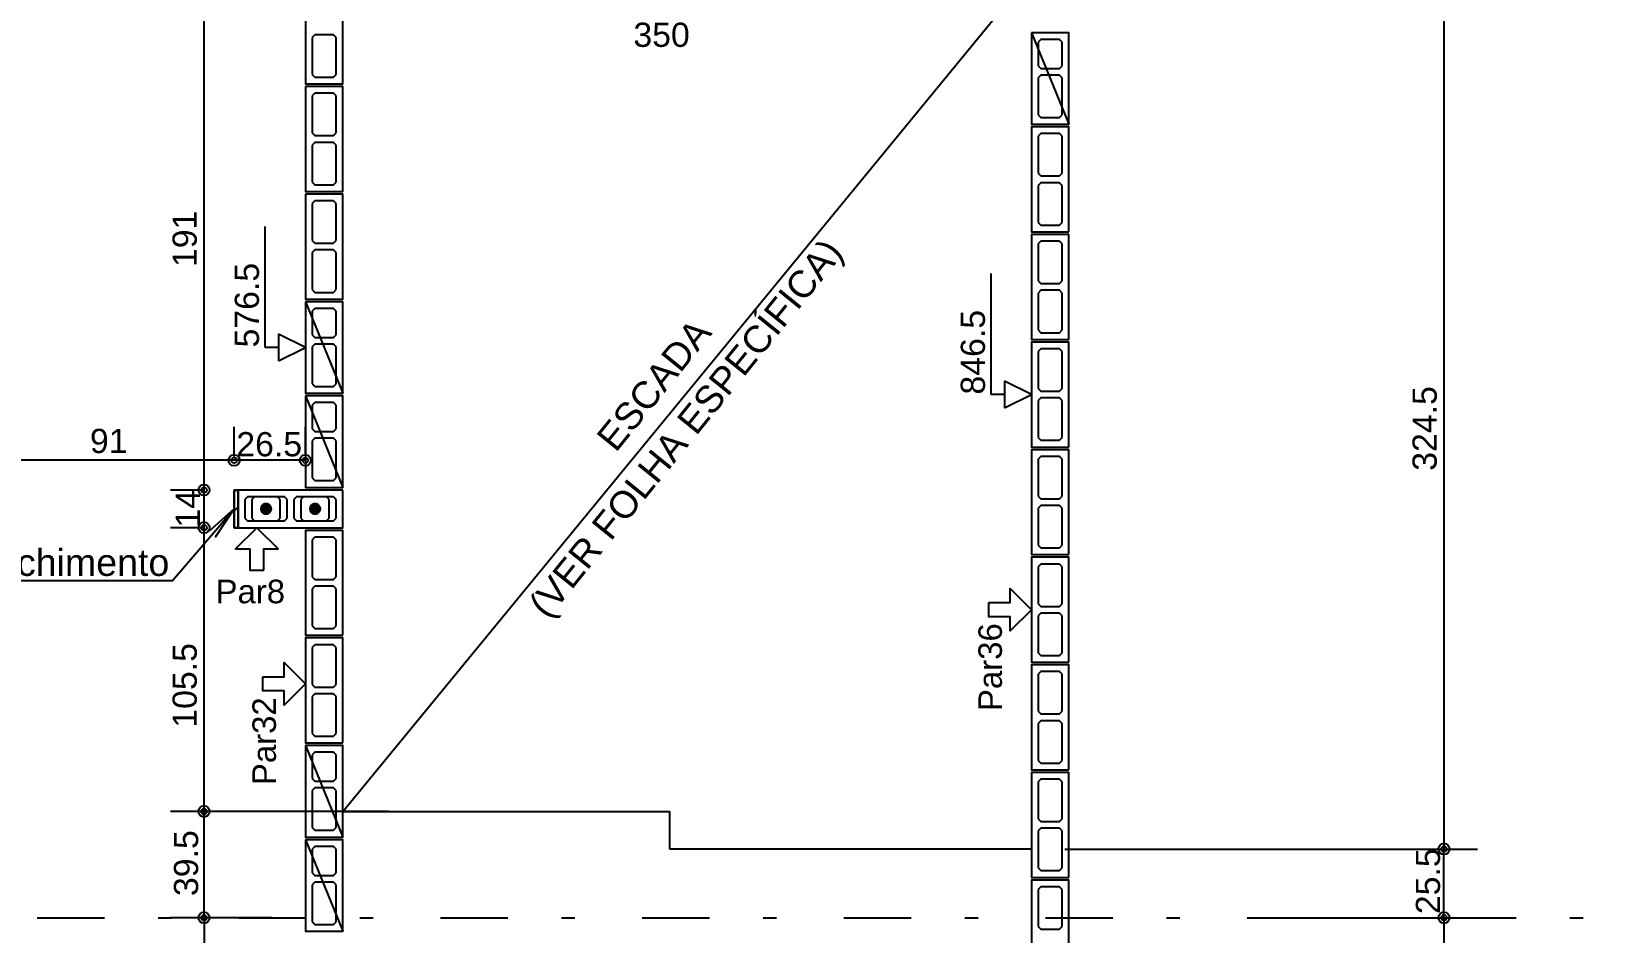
# Model space of a CAD drawing. Extents: x 0 to 119, y 0 to 84.
# Drawn here: x 35.73 to 47.43, y 52.63 to 59.33 of the extents above; entities that cross this region are included whole.
import ezdxf

# ---------------------------------------------------------------- set-up
doc = ezdxf.new("R2010")
doc.units = 0
doc.header["$MEASUREMENT"] = 0
doc.linetypes.add('ESTILO_TQS_0003', pattern=[1.5, 0.5, -0.4, 0.1, -0.5])
doc.linetypes.add('ESTILO_TQS_0005', pattern=[0.4, 0.3, -0.1])
for name, color, linetype in [('18', 6, 'CONTINUOUS'), ('20', 1, 'CONTINUOUS'), ('27', 250, 'CONTINUOUS'), ('29', 9, 'CONTINUOUS'), ('3', 7, 'CONTINUOUS'), ('35', 255, 'CONTINUOUS')]:
    doc.layers.add(name, color=color, linetype=linetype)
doc.styles.add('TQS_ARIAL', font='arial.ttf')

msp = doc.modelspace()

# ---------------------------------------------------------------- linework, layer by layer
at = {"layer": '18', "color": 6, "linetype": 'Continuous'}
for p, q in [((37.467844, 56.98), (37.467844, 57.88)), ((42.867844, 56.63), (42.867844, 57.53)), ((37.767844, 56.98), (37.567844, 57.08)), ((37.567844, 57.08), (37.567844, 56.88)), ((37.567844, 56.98), (37.467844, 56.98)), ((37.567844, 56.88), (37.767844, 56.98)), ((43.167844, 56.63), (42.967844, 56.73)), ((42.967844, 56.73), (42.967844, 56.53)), ((42.967844, 56.63), (42.867844, 56.63)), ((42.967844, 56.53), (43.167844, 56.63))]:
    msp.add_line(p, q, dxfattribs=at)
at = {"layer": '20', "color": 1, "linetype": 'ESTILO_TQS_0003'}
msp.add_line((10.273328, 52.74), (47.431347, 52.74), dxfattribs=at)
at = {"layer": '27', "color": 250, "linetype": 'ESTILO_TQS_0005'}
for points in [[(37.837844, 59.305), (37.817844, 59.285), (37.817844, 59.01), (37.837844, 58.99), (37.977844, 58.99), (37.997844, 59.01), (37.997844, 59.285), (37.977844, 59.305), (37.837844, 59.305)], [(43.237844, 59.27), (43.217844, 59.25), (43.217844, 59.075), (43.237844, 59.055), (43.377844, 59.055), (43.397844, 59.075), (43.397844, 59.25), (43.377844, 59.27), (43.237844, 59.27)], [(43.237844, 59.005), (43.217844, 58.985), (43.217844, 58.71), (43.237844, 58.69), (43.377844, 58.69), (43.397844, 58.71), (43.397844, 58.985), (43.377844, 59.005), (43.237844, 59.005)], [(37.837844, 58.87), (37.817844, 58.85), (37.817844, 58.575), (37.837844, 58.555), (37.977844, 58.555), (37.997844, 58.575), (37.997844, 58.85), (37.977844, 58.87), (37.837844, 58.87)], [(37.837844, 58.505), (37.817844, 58.485), (37.817844, 58.21), (37.837844, 58.19), (37.977844, 58.19), (37.997844, 58.21), (37.997844, 58.485), (37.977844, 58.505), (37.837844, 58.505)], [(43.377844, 58.255), (43.397844, 58.275), (43.397844, 58.55), (43.377844, 58.57), (43.237844, 58.57), (43.217844, 58.55), (43.217844, 58.275), (43.237844, 58.255), (43.377844, 58.255)], [(43.377844, 57.89), (43.397844, 57.91), (43.397844, 58.185), (43.377844, 58.205), (43.237844, 58.205), (43.217844, 58.185), (43.217844, 57.91), (43.237844, 57.89), (43.377844, 57.89)], [(37.837844, 58.07), (37.817844, 58.05), (37.817844, 57.775), (37.837844, 57.755), (37.977844, 57.755), (37.997844, 57.775), (37.997844, 58.05), (37.977844, 58.07), (37.837844, 58.07)], [(37.837844, 57.705), (37.817844, 57.685), (37.817844, 57.41), (37.837844, 57.39), (37.977844, 57.39), (37.997844, 57.41), (37.997844, 57.685), (37.977844, 57.705), (37.837844, 57.705)], [(43.377844, 57.455), (43.397844, 57.475), (43.397844, 57.75), (43.377844, 57.77), (43.237844, 57.77), (43.217844, 57.75), (43.217844, 57.475), (43.237844, 57.455), (43.377844, 57.455)], [(43.377844, 57.09), (43.397844, 57.11), (43.397844, 57.385), (43.377844, 57.405), (43.237844, 57.405), (43.217844, 57.385), (43.217844, 57.11), (43.237844, 57.09), (43.377844, 57.09)], [(37.837844, 57.27), (37.817844, 57.25), (37.817844, 57.075), (37.837844, 57.055), (37.977844, 57.055), (37.997844, 57.075), (37.997844, 57.25), (37.977844, 57.27), (37.837844, 57.27)], [(37.837844, 57.005), (37.817844, 56.985), (37.817844, 56.71), (37.837844, 56.69), (37.977844, 56.69), (37.997844, 56.71), (37.997844, 56.985), (37.977844, 57.005), (37.837844, 57.005)], [(43.377844, 56.655), (43.397844, 56.675), (43.397844, 56.95), (43.377844, 56.97), (43.237844, 56.97), (43.217844, 56.95), (43.217844, 56.675), (43.237844, 56.655), (43.377844, 56.655)], [(37.837844, 56.57), (37.817844, 56.55), (37.817844, 56.375), (37.837844, 56.355), (37.977844, 56.355), (37.997844, 56.375), (37.997844, 56.55), (37.977844, 56.57), (37.837844, 56.57)], [(43.377844, 56.29), (43.397844, 56.31), (43.397844, 56.585), (43.377844, 56.605), (43.237844, 56.605), (43.217844, 56.585), (43.217844, 56.31), (43.237844, 56.29), (43.377844, 56.29)], [(37.837844, 56.305), (37.817844, 56.285), (37.817844, 56.01), (37.837844, 55.99), (37.977844, 55.99), (37.997844, 56.01), (37.997844, 56.285), (37.977844, 56.305), (37.837844, 56.305)], [(43.377844, 55.855), (43.397844, 55.875), (43.397844, 56.15), (43.377844, 56.17), (43.237844, 56.17), (43.217844, 56.15), (43.217844, 55.875), (43.237844, 55.855), (43.377844, 55.855)], [(37.632844, 55.85), (37.612844, 55.87), (37.337844, 55.87), (37.317844, 55.85), (37.317844, 55.71), (37.337844, 55.69), (37.612844, 55.69), (37.632844, 55.71), (37.632844, 55.85)], [(37.997844, 55.85), (37.977844, 55.87), (37.702844, 55.87), (37.682844, 55.85), (37.682844, 55.71), (37.702844, 55.69), (37.977844, 55.69), (37.997844, 55.71), (37.997844, 55.85)], [(43.377844, 55.49), (43.397844, 55.51), (43.397844, 55.785), (43.377844, 55.805), (43.237844, 55.805), (43.217844, 55.785), (43.217844, 55.51), (43.237844, 55.49), (43.377844, 55.49)], [(37.977844, 55.255), (37.997844, 55.275), (37.997844, 55.55), (37.977844, 55.57), (37.837844, 55.57), (37.817844, 55.55), (37.817844, 55.275), (37.837844, 55.255), (37.977844, 55.255)], [(43.377844, 55.055), (43.397844, 55.075), (43.397844, 55.35), (43.377844, 55.37), (43.237844, 55.37), (43.217844, 55.35), (43.217844, 55.075), (43.237844, 55.055), (43.377844, 55.055)], [(37.977844, 54.89), (37.997844, 54.91), (37.997844, 55.185), (37.977844, 55.205), (37.837844, 55.205), (37.817844, 55.185), (37.817844, 54.91), (37.837844, 54.89), (37.977844, 54.89)], [(43.377844, 54.69), (43.397844, 54.71), (43.397844, 54.985), (43.377844, 55.005), (43.237844, 55.005), (43.217844, 54.985), (43.217844, 54.71), (43.237844, 54.69), (43.377844, 54.69)], [(37.977844, 54.455), (37.997844, 54.475), (37.997844, 54.75), (37.977844, 54.77), (37.837844, 54.77), (37.817844, 54.75), (37.817844, 54.475), (37.837844, 54.455), (37.977844, 54.455)], [(43.377844, 54.255), (43.397844, 54.275), (43.397844, 54.55), (43.377844, 54.57), (43.237844, 54.57), (43.217844, 54.55), (43.217844, 54.275), (43.237844, 54.255), (43.377844, 54.255)], [(37.977844, 54.09), (37.997844, 54.11), (37.997844, 54.385), (37.977844, 54.405), (37.837844, 54.405), (37.817844, 54.385), (37.817844, 54.11), (37.837844, 54.09), (37.977844, 54.09)], [(43.377844, 53.89), (43.397844, 53.91), (43.397844, 54.185), (43.377844, 54.205), (43.237844, 54.205), (43.217844, 54.185), (43.217844, 53.91), (43.237844, 53.89), (43.377844, 53.89)], [(37.837844, 53.97), (37.817844, 53.95), (37.817844, 53.775), (37.837844, 53.755), (37.977844, 53.755), (37.997844, 53.775), (37.997844, 53.95), (37.977844, 53.97), (37.837844, 53.97)], [(43.377844, 53.455), (43.397844, 53.475), (43.397844, 53.75), (43.377844, 53.77), (43.237844, 53.77), (43.217844, 53.75), (43.217844, 53.475), (43.237844, 53.455), (43.377844, 53.455)], [(37.837844, 53.705), (37.817844, 53.685), (37.817844, 53.41), (37.837844, 53.39), (37.977844, 53.39), (37.997844, 53.41), (37.997844, 53.685), (37.977844, 53.705), (37.837844, 53.705)], [(43.377844, 53.09), (43.397844, 53.11), (43.397844, 53.385), (43.377844, 53.405), (43.237844, 53.405), (43.217844, 53.385), (43.217844, 53.11), (43.237844, 53.09), (43.377844, 53.09)], [(37.837844, 53.27), (37.817844, 53.25), (37.817844, 53.075), (37.837844, 53.055), (37.977844, 53.055), (37.997844, 53.075), (37.997844, 53.25), (37.977844, 53.27), (37.837844, 53.27)], [(37.837844, 53.005), (37.817844, 52.985), (37.817844, 52.71), (37.837844, 52.69), (37.977844, 52.69), (37.997844, 52.71), (37.997844, 52.985), (37.977844, 53.005), (37.837844, 53.005)], [(43.377844, 52.655), (43.397844, 52.675), (43.397844, 52.95), (43.377844, 52.97), (43.237844, 52.97), (43.217844, 52.95), (43.217844, 52.675), (43.237844, 52.655), (43.377844, 52.655)]]:
    msp.add_lwpolyline(points, dxfattribs=at)
at = {"layer": '29', "color": 9, "linetype": 'Continuous'}
for p, q in [((37.237844, 55.905463), (37.252381, 55.92)), ((37.237844, 55.764042), (37.267844, 55.794042)), ((37.255224, 55.64), (37.267844, 55.652621))]:
    msp.add_line(p, q, dxfattribs=at)
msp.add_lwpolyline([(37.237844, 55.92), (37.267844, 55.92), (37.267844, 55.64), (37.237844, 55.64), (37.237844, 55.92)], dxfattribs=at)
at = {"layer": '3', "color": 7, "linetype": 'Continuous'}
for p, q in [((38.047827, 53.529998), (43.147844, 59.74)), ((43.167844, 59.32), (43.447844, 58.64)), ((37.767844, 57.32), (38.047844, 56.64)), ((37.767844, 56.62), (38.047844, 55.94)), ((37.390344, 55.87), (37.370344, 55.85)), ((37.370344, 55.85), (37.370344, 55.71)), ((37.560344, 55.87), (37.390344, 55.87)), ((37.580344, 55.85), (37.560344, 55.87)), ((37.580344, 55.71), (37.580344, 55.85)), ((37.755344, 55.87), (37.735344, 55.85)), ((37.735344, 55.85), (37.735344, 55.71)), ((37.925344, 55.87), (37.755344, 55.87)), ((37.945344, 55.85), (37.925344, 55.87)), ((37.945344, 55.71), (37.945344, 55.85)), ((37.370344, 55.71), (37.390344, 55.69)), ((37.560344, 55.69), (37.580344, 55.71)), ((37.735344, 55.71), (37.755344, 55.69)), ((37.925344, 55.69), (37.945344, 55.71)), ((37.390344, 55.69), (37.560344, 55.69)), ((37.755344, 55.69), (37.925344, 55.69)), ((37.767844, 54.02), (38.047844, 53.34)), ((38.047827, 53.529998), (40.477839, 53.529998)), ((40.477839, 53.25054), (40.477839, 53.53054)), ((37.767844, 53.32), (38.047844, 52.64)), ((43.167844, 53.25054), (40.477839, 53.25054))]:
    msp.add_line(p, q, dxfattribs=at)
for points in [[(37.767844, 59.72), (37.767844, 58.94), (38.047844, 58.94), (38.047844, 59.72), (37.767844, 59.72)], [(43.167844, 59.32), (43.167844, 58.64), (43.447844, 58.64), (43.447844, 59.32), (43.167844, 59.32)], [(37.767844, 58.92), (37.767844, 58.14), (38.047844, 58.14), (38.047844, 58.92), (37.767844, 58.92)], [(43.447844, 57.84), (43.447844, 58.62), (43.167844, 58.62), (43.167844, 57.84), (43.447844, 57.84)], [(37.767844, 58.12), (37.767844, 57.34), (38.047844, 57.34), (38.047844, 58.12), (37.767844, 58.12)], [(43.447844, 57.04), (43.447844, 57.82), (43.167844, 57.82), (43.167844, 57.04), (43.447844, 57.04)], [(37.767844, 57.32), (37.767844, 56.64), (38.047844, 56.64), (38.047844, 57.32), (37.767844, 57.32)], [(43.447844, 56.24), (43.447844, 57.02), (43.167844, 57.02), (43.167844, 56.24), (43.447844, 56.24)], [(37.767844, 56.62), (37.767844, 55.94), (38.047844, 55.94), (38.047844, 56.62), (37.767844, 56.62)], [(43.447844, 55.44), (43.447844, 56.22), (43.167844, 56.22), (43.167844, 55.44), (43.447844, 55.44)], [(37.267844, 55.92), (37.237844, 55.92), (37.237844, 55.64), (37.267844, 55.64), (37.267844, 55.92)], [(38.047844, 55.92), (37.267844, 55.92), (37.267844, 55.64), (38.047844, 55.64), (38.047844, 55.92)], [(37.475944, 55.78), (37.475941, 55.779939), (37.475932, 55.779879), (37.475917, 55.77982), (37.475896, 55.779763), (37.475869, 55.779709), (37.475837, 55.779657), (37.4758, 55.779609), (37.475758, 55.779565), (37.475712, 55.779526), (37.475662, 55.779491), (37.475609, 55.779461), (37.475553, 55.779437), (37.475495, 55.779419), (37.475435, 55.779407), (37.475375, 55.779401), (37.475314, 55.779401), (37.475253, 55.779407), (37.475194, 55.779419), (37.475136, 55.779437), (37.47508, 55.779461), (37.475027, 55.779491), (37.474977, 55.779526), (37.474931, 55.779565), (37.474889, 55.779609), (37.474852, 55.779657), (37.47482, 55.779709), (37.474793, 55.779763), (37.474772, 55.77982), (37.474757, 55.779879), (37.474747, 55.779939), (37.474744, 55.78), (37.513144, 55.78), (37.51295, 55.783824), (37.512371, 55.787609), (37.511411, 55.791316), (37.510081, 55.794907), (37.508395, 55.798344), (37.506369, 55.801594), (37.504025, 55.804622), (37.501387, 55.807397), (37.498482, 55.809891), (37.495339, 55.812079), (37.491991, 55.813937), (37.488472, 55.815447), (37.484819, 55.816593), (37.481068, 55.817364), (37.477259, 55.817751), (37.47343, 55.817751), (37.46962, 55.817364), (37.46587, 55.816593), (37.462216, 55.815447), (37.458697, 55.813937), (37.455349, 55.812079), (37.452207, 55.809891), (37.449301, 55.807397), (37.446663, 55.804622), (37.444319, 55.801594), (37.442294, 55.798344), (37.440608, 55.794907), (37.439278, 55.791316), (37.438318, 55.787609), (37.437738, 55.783824), (37.437544, 55.78), (37.475944, 55.78)], [(37.840944, 55.78), (37.840941, 55.779939), (37.840932, 55.779879), (37.840917, 55.77982), (37.840896, 55.779763), (37.840869, 55.779709), (37.840837, 55.779657), (37.8408, 55.779609), (37.840758, 55.779565), (37.840712, 55.779526), (37.840662, 55.779491), (37.840609, 55.779461), (37.840553, 55.779437), (37.840495, 55.779419), (37.840435, 55.779407), (37.840375, 55.779401), (37.840314, 55.779401), (37.840253, 55.779407), (37.840194, 55.779419), (37.840136, 55.779437), (37.84008, 55.779461), (37.840027, 55.779491), (37.839977, 55.779526), (37.839931, 55.779565), (37.839889, 55.779609), (37.839852, 55.779657), (37.83982, 55.779709), (37.839793, 55.779763), (37.839772, 55.77982), (37.839757, 55.779879), (37.839747, 55.779939), (37.839744, 55.78), (37.878144, 55.78), (37.87795, 55.783824), (37.877371, 55.787609), (37.876411, 55.791316), (37.875081, 55.794907), (37.873395, 55.798344), (37.871369, 55.801594), (37.869025, 55.804622), (37.866387, 55.807397), (37.863482, 55.809891), (37.860339, 55.812079), (37.856991, 55.813937), (37.853472, 55.815447), (37.849819, 55.816593), (37.846068, 55.817364), (37.842259, 55.817751), (37.83843, 55.817751), (37.83462, 55.817364), (37.83087, 55.816593), (37.827216, 55.815447), (37.823697, 55.813937), (37.820349, 55.812079), (37.817207, 55.809891), (37.814301, 55.807397), (37.811663, 55.804622), (37.809319, 55.801594), (37.807294, 55.798344), (37.805608, 55.794907), (37.804278, 55.791316), (37.803318, 55.787609), (37.802738, 55.783824), (37.802544, 55.78), (37.840944, 55.78)], [(37.474744, 55.78), (37.474747, 55.780061), (37.474757, 55.780121), (37.474772, 55.78018), (37.474793, 55.780237), (37.47482, 55.780291), (37.474852, 55.780343), (37.474889, 55.780391), (37.474931, 55.780435), (37.474977, 55.780474), (37.475027, 55.780509), (37.47508, 55.780539), (37.475136, 55.780563), (37.475194, 55.780581), (37.475253, 55.780593), (37.475314, 55.780599), (37.475375, 55.780599), (37.475435, 55.780593), (37.475495, 55.780581), (37.475553, 55.780563), (37.475609, 55.780539), (37.475662, 55.780509), (37.475712, 55.780474), (37.475758, 55.780435), (37.4758, 55.780391), (37.475837, 55.780343), (37.475869, 55.780291), (37.475896, 55.780237), (37.475917, 55.78018), (37.475932, 55.780121), (37.475941, 55.780061), (37.475944, 55.78), (37.437544, 55.78), (37.437738, 55.776176), (37.438318, 55.772391), (37.439278, 55.768684), (37.440608, 55.765093), (37.442294, 55.761656), (37.444319, 55.758406), (37.446663, 55.755378), (37.449301, 55.752603), (37.452207, 55.750109), (37.455349, 55.747921), (37.458697, 55.746063), (37.462216, 55.744553), (37.46587, 55.743407), (37.46962, 55.742636), (37.47343, 55.742249), (37.477259, 55.742249), (37.481068, 55.742636), (37.484819, 55.743407), (37.488472, 55.744553), (37.491991, 55.746063), (37.495339, 55.747921), (37.498482, 55.750109), (37.501387, 55.752603), (37.504025, 55.755378), (37.506369, 55.758406), (37.508395, 55.761656), (37.510081, 55.765093), (37.511411, 55.768684), (37.512371, 55.772391), (37.51295, 55.776176), (37.513144, 55.78), (37.474744, 55.78)], [(37.839744, 55.78), (37.839747, 55.780061), (37.839757, 55.780121), (37.839772, 55.78018), (37.839793, 55.780237), (37.83982, 55.780291), (37.839852, 55.780343), (37.839889, 55.780391), (37.839931, 55.780435), (37.839977, 55.780474), (37.840027, 55.780509), (37.84008, 55.780539), (37.840136, 55.780563), (37.840194, 55.780581), (37.840253, 55.780593), (37.840314, 55.780599), (37.840375, 55.780599), (37.840435, 55.780593), (37.840495, 55.780581), (37.840553, 55.780563), (37.840609, 55.780539), (37.840662, 55.780509), (37.840712, 55.780474), (37.840758, 55.780435), (37.8408, 55.780391), (37.840837, 55.780343), (37.840869, 55.780291), (37.840896, 55.780237), (37.840917, 55.78018), (37.840932, 55.780121), (37.840941, 55.780061), (37.840944, 55.78), (37.802544, 55.78), (37.802738, 55.776176), (37.803318, 55.772391), (37.804278, 55.768684), (37.805608, 55.765093), (37.807294, 55.761656), (37.809319, 55.758406), (37.811663, 55.755378), (37.814301, 55.752603), (37.817207, 55.750109), (37.820349, 55.747921), (37.823697, 55.746063), (37.827216, 55.744553), (37.83087, 55.743407), (37.83462, 55.742636), (37.83843, 55.742249), (37.842259, 55.742249), (37.846068, 55.742636), (37.849819, 55.743407), (37.853472, 55.744553), (37.856991, 55.746063), (37.860339, 55.747921), (37.863482, 55.750109), (37.866387, 55.752603), (37.869025, 55.755378), (37.871369, 55.758406), (37.873395, 55.761656), (37.875081, 55.765093), (37.876411, 55.768684), (37.877371, 55.772391), (37.87795, 55.776176), (37.878144, 55.78), (37.839744, 55.78)], [(37.460044, 55.324053), (37.460044, 55.482026), (37.565361, 55.482026), (37.407387, 55.64), (37.249413, 55.482026), (37.354729, 55.482026), (37.354729, 55.324053), (37.460044, 55.324053)], [(38.047844, 54.84), (38.047844, 55.62), (37.767844, 55.62), (37.767844, 54.84), (38.047844, 54.84)], [(43.447844, 54.64), (43.447844, 55.42), (43.167844, 55.42), (43.167844, 54.64), (43.447844, 54.64)], [(42.851897, 55.082658), (43.009871, 55.082658), (43.009871, 55.187974), (43.167844, 55.03), (43.009871, 54.872026), (43.009871, 54.977342), (42.851897, 54.977342), (42.851897, 55.082658)], [(38.047844, 54.04), (38.047844, 54.82), (37.767844, 54.82), (37.767844, 54.04), (38.047844, 54.04)], [(37.451897, 54.532165), (37.609871, 54.532165), (37.609871, 54.637481), (37.767844, 54.479507), (37.609871, 54.321533), (37.609871, 54.426849), (37.451897, 54.426849), (37.451897, 54.532165)], [(43.447844, 53.84), (43.447844, 54.62), (43.167844, 54.62), (43.167844, 53.84), (43.447844, 53.84)], [(37.767844, 54.02), (37.767844, 53.34), (38.047844, 53.34), (38.047844, 54.02), (37.767844, 54.02)], [(43.447844, 53.04), (43.447844, 53.82), (43.167844, 53.82), (43.167844, 53.04), (43.447844, 53.04)], [(37.767844, 53.32), (37.767844, 52.64), (38.047844, 52.64), (38.047844, 53.32), (37.767844, 53.32)], [(43.447844, 52.24), (43.447844, 53.02), (43.167844, 53.02), (43.167844, 52.24), (43.447844, 52.24)]]:
    msp.add_lwpolyline(points, dxfattribs=at)
for centre in [(37.475344, 55.78), (37.840344, 55.78)]:
    msp.add_circle(centre, 0.0372, dxfattribs=at)
for points in [[(37.475944, 55.78), (37.455349, 55.812079), (37.452207, 55.809891)], [(37.475944, 55.78), (37.458697, 55.813937), (37.455349, 55.812079)], [(37.475944, 55.78), (37.462216, 55.815447), (37.458697, 55.813937)], [(37.475944, 55.78), (37.46587, 55.816593), (37.462216, 55.815447)], [(37.475944, 55.78), (37.46962, 55.817364), (37.46587, 55.816593)], [(37.475944, 55.78), (37.47343, 55.817751), (37.46962, 55.817364)], [(37.475944, 55.78), (37.477259, 55.817751), (37.47343, 55.817751)], [(37.513144, 55.78), (37.477259, 55.817751), (37.475944, 55.78)], [(37.513144, 55.78), (37.481068, 55.817364), (37.477259, 55.817751)], [(37.513144, 55.78), (37.484819, 55.816593), (37.481068, 55.817364)], [(37.513144, 55.78), (37.488472, 55.815447), (37.484819, 55.816593)], [(37.513144, 55.78), (37.491991, 55.813937), (37.488472, 55.815447)], [(37.513144, 55.78), (37.495339, 55.812079), (37.491991, 55.813937)], [(37.513144, 55.78), (37.498482, 55.809891), (37.495339, 55.812079)], [(37.840944, 55.78), (37.820349, 55.812079), (37.817207, 55.809891)], [(37.840944, 55.78), (37.823697, 55.813937), (37.820349, 55.812079)], [(37.840944, 55.78), (37.827216, 55.815447), (37.823697, 55.813937)], [(37.840944, 55.78), (37.83087, 55.816593), (37.827216, 55.815447)], [(37.840944, 55.78), (37.83462, 55.817364), (37.83087, 55.816593)], [(37.840944, 55.78), (37.83843, 55.817751), (37.83462, 55.817364)], [(37.840944, 55.78), (37.842259, 55.817751), (37.83843, 55.817751)], [(37.878144, 55.78), (37.842259, 55.817751), (37.840944, 55.78)], [(37.878144, 55.78), (37.846068, 55.817364), (37.842259, 55.817751)], [(37.878144, 55.78), (37.849819, 55.816593), (37.846068, 55.817364)], [(37.878144, 55.78), (37.853472, 55.815447), (37.849819, 55.816593)], [(37.878144, 55.78), (37.856991, 55.813937), (37.853472, 55.815447)], [(37.878144, 55.78), (37.860339, 55.812079), (37.856991, 55.813937)], [(37.878144, 55.78), (37.863482, 55.809891), (37.860339, 55.812079)], [(37.475944, 55.78), (37.437738, 55.783824), (37.437544, 55.78)], [(37.474744, 55.78), (37.437544, 55.78), (37.437738, 55.776176)], [(37.475944, 55.78), (37.438318, 55.787609), (37.437738, 55.783824)], [(37.474744, 55.78), (37.437738, 55.776176), (37.438318, 55.772391)], [(37.475944, 55.78), (37.439278, 55.791316), (37.438318, 55.787609)], [(37.474744, 55.78), (37.438318, 55.772391), (37.439278, 55.768684)], [(37.475944, 55.78), (37.440608, 55.794907), (37.439278, 55.791316)], [(37.474744, 55.78), (37.439278, 55.768684), (37.440608, 55.765093)], [(37.475944, 55.78), (37.442294, 55.798344), (37.440608, 55.794907)], [(37.474744, 55.78), (37.440608, 55.765093), (37.442294, 55.761656)], [(37.475944, 55.78), (37.444319, 55.801594), (37.442294, 55.798344)], [(37.474744, 55.78), (37.442294, 55.761656), (37.444319, 55.758406)], [(37.475944, 55.78), (37.446663, 55.804622), (37.444319, 55.801594)], [(37.474744, 55.78), (37.444319, 55.758406), (37.446663, 55.755378)], [(37.475944, 55.78), (37.449301, 55.807397), (37.446663, 55.804622)], [(37.474744, 55.78), (37.446663, 55.755378), (37.449301, 55.752603)], [(37.475944, 55.78), (37.452207, 55.809891), (37.449301, 55.807397)], [(37.474744, 55.78), (37.449301, 55.752603), (37.452207, 55.750109)], [(37.474744, 55.78), (37.452207, 55.750109), (37.455349, 55.747921)], [(37.474744, 55.78), (37.455349, 55.747921), (37.458697, 55.746063)], [(37.474744, 55.78), (37.458697, 55.746063), (37.462216, 55.744553)], [(37.474744, 55.78), (37.462216, 55.744553), (37.46587, 55.743407)], [(37.474744, 55.78), (37.46587, 55.743407), (37.46962, 55.742636)], [(37.474744, 55.78), (37.46962, 55.742636), (37.47343, 55.742249)], [(37.474744, 55.78), (37.47343, 55.742249), (37.477259, 55.742249)], [(37.474977, 55.780474), (37.474772, 55.78018), (37.474744, 55.78)], [(37.474977, 55.780474), (37.474744, 55.78), (37.474744, 55.78)], [(37.474977, 55.780474), (37.474744, 55.78), (37.474744, 55.78)], [(37.474977, 55.780474), (37.474744, 55.78), (37.474744, 55.78)], [(37.474977, 55.780474), (37.474744, 55.78), (37.474744, 55.78)], [(37.474977, 55.780474), (37.474744, 55.78), (37.474744, 55.78)], [(37.474977, 55.780474), (37.474744, 55.78), (37.474744, 55.78)], [(37.474977, 55.780474), (37.474744, 55.78), (37.474744, 55.78)], [(37.474977, 55.780474), (37.474744, 55.78), (37.474744, 55.78)], [(37.474977, 55.780474), (37.474744, 55.78), (37.474744, 55.78)], [(37.474977, 55.780474), (37.474744, 55.78), (37.474744, 55.78)], [(37.474977, 55.780474), (37.474744, 55.78), (37.474744, 55.78)], [(37.474977, 55.780474), (37.474744, 55.78), (37.474744, 55.78)], [(37.474977, 55.780474), (37.474744, 55.78), (37.474744, 55.78)], [(37.474977, 55.780474), (37.474744, 55.78), (37.474744, 55.78)], [(37.474977, 55.780474), (37.474744, 55.78), (37.474744, 55.78)], [(37.474977, 55.780474), (37.474744, 55.78), (37.474744, 55.78)], [(37.474977, 55.780474), (37.474744, 55.78), (37.474744, 55.78)], [(37.474977, 55.780474), (37.474744, 55.78), (37.474744, 55.78)], [(37.474977, 55.780474), (37.474744, 55.78), (37.474744, 55.78)], [(37.474977, 55.780474), (37.474744, 55.78), (37.474744, 55.78)], [(37.474977, 55.780474), (37.474744, 55.78), (37.474744, 55.78)], [(37.474977, 55.780474), (37.474744, 55.78), (37.474744, 55.78)], [(37.474744, 55.78), (37.477259, 55.742249), (37.513144, 55.78)], [(37.474977, 55.780474), (37.47482, 55.780291), (37.474772, 55.78018)], [(37.474977, 55.780474), (37.474852, 55.780343), (37.47482, 55.780291)], [(37.474977, 55.780474), (37.474889, 55.780391), (37.474852, 55.780343)], [(37.474977, 55.780474), (37.474931, 55.780435), (37.474889, 55.780391)], [(37.474977, 55.780474), (37.474977, 55.780474), (37.474931, 55.780435)], [(37.474977, 55.780474), (37.474931, 55.780435), (37.474931, 55.780435)], [(37.474977, 55.780474), (37.474977, 55.780474), (37.474977, 55.780474)], [(37.475944, 55.78), (37.475712, 55.779526), (37.475712, 55.779526)], [(37.475944, 55.78), (37.475712, 55.779526), (37.475712, 55.779526)], [(37.475944, 55.78), (37.475712, 55.779526), (37.475758, 55.779565)], [(37.475944, 55.78), (37.475758, 55.779565), (37.475758, 55.779565)], [(37.475944, 55.78), (37.475758, 55.779565), (37.4758, 55.779609)], [(37.475944, 55.78), (37.4758, 55.779609), (37.475837, 55.779657)], [(37.475944, 55.78), (37.475837, 55.779657), (37.475869, 55.779709)], [(37.475944, 55.78), (37.475869, 55.779709), (37.475917, 55.77982)], [(37.475944, 55.78), (37.475917, 55.77982), (37.475944, 55.78)], [(37.475944, 55.78), (37.475944, 55.78), (37.475944, 55.78)], [(37.475944, 55.78), (37.475944, 55.78), (37.475944, 55.78)], [(37.475944, 55.78), (37.475944, 55.78), (37.475944, 55.78)], [(37.475944, 55.78), (37.475944, 55.78), (37.475944, 55.78)], [(37.475944, 55.78), (37.475944, 55.78), (37.475944, 55.78)], [(37.475944, 55.78), (37.475944, 55.78), (37.475944, 55.78)], [(37.475944, 55.78), (37.475944, 55.78), (37.475944, 55.78)], [(37.475944, 55.78), (37.475944, 55.78), (37.475944, 55.78)], [(37.475944, 55.78), (37.475944, 55.78), (37.475944, 55.78)], [(37.475944, 55.78), (37.475944, 55.78), (37.475944, 55.78)], [(37.475944, 55.78), (37.475944, 55.78), (37.475944, 55.78)], [(37.475944, 55.78), (37.475944, 55.78), (37.475944, 55.78)], [(37.475944, 55.78), (37.475944, 55.78), (37.475944, 55.78)], [(37.475944, 55.78), (37.475944, 55.78), (37.475944, 55.78)], [(37.475944, 55.78), (37.475944, 55.78), (37.475944, 55.78)], [(37.475944, 55.78), (37.475944, 55.78), (37.475944, 55.78)], [(37.475944, 55.78), (37.475944, 55.78), (37.475944, 55.78)], [(37.475944, 55.78), (37.475944, 55.78), (37.475944, 55.78)], [(37.475944, 55.78), (37.475944, 55.78), (37.475944, 55.78)], [(37.475944, 55.78), (37.475944, 55.78), (37.475944, 55.78)], [(37.475944, 55.78), (37.475944, 55.78), (37.475944, 55.78)], [(37.513144, 55.78), (37.477259, 55.742249), (37.481068, 55.742636)], [(37.513144, 55.78), (37.481068, 55.742636), (37.484819, 55.743407)], [(37.513144, 55.78), (37.484819, 55.743407), (37.488472, 55.744553)], [(37.513144, 55.78), (37.488472, 55.744553), (37.491991, 55.746063)], [(37.513144, 55.78), (37.491991, 55.746063), (37.495339, 55.747921)], [(37.513144, 55.78), (37.495339, 55.747921), (37.498482, 55.750109)], [(37.513144, 55.78), (37.501387, 55.807397), (37.498482, 55.809891)], [(37.513144, 55.78), (37.498482, 55.750109), (37.501387, 55.752603)], [(37.513144, 55.78), (37.504025, 55.804622), (37.501387, 55.807397)], [(37.513144, 55.78), (37.501387, 55.752603), (37.504025, 55.755378)], [(37.513144, 55.78), (37.506369, 55.801594), (37.504025, 55.804622)], [(37.513144, 55.78), (37.504025, 55.755378), (37.506369, 55.758406)], [(37.513144, 55.78), (37.508395, 55.798344), (37.506369, 55.801594)], [(37.513144, 55.78), (37.506369, 55.758406), (37.508395, 55.761656)], [(37.513144, 55.78), (37.510081, 55.794907), (37.508395, 55.798344)], [(37.513144, 55.78), (37.508395, 55.761656), (37.510081, 55.765093)], [(37.513144, 55.78), (37.511411, 55.791316), (37.510081, 55.794907)], [(37.513144, 55.78), (37.510081, 55.765093), (37.511411, 55.768684)], [(37.513144, 55.78), (37.512371, 55.787609), (37.511411, 55.791316)], [(37.513144, 55.78), (37.511411, 55.768684), (37.512371, 55.772391)], [(37.513144, 55.78), (37.51295, 55.783824), (37.512371, 55.787609)], [(37.513144, 55.78), (37.512371, 55.772391), (37.51295, 55.776176)], [(37.840944, 55.78), (37.802738, 55.783824), (37.802544, 55.78)], [(37.839744, 55.78), (37.802544, 55.78), (37.802738, 55.776176)], [(37.840944, 55.78), (37.803318, 55.787609), (37.802738, 55.783824)], [(37.839744, 55.78), (37.802738, 55.776176), (37.803318, 55.772391)], [(37.840944, 55.78), (37.804278, 55.791316), (37.803318, 55.787609)], [(37.839744, 55.78), (37.803318, 55.772391), (37.804278, 55.768684)], [(37.840944, 55.78), (37.805608, 55.794907), (37.804278, 55.791316)], [(37.839744, 55.78), (37.804278, 55.768684), (37.805608, 55.765093)], [(37.840944, 55.78), (37.807294, 55.798344), (37.805608, 55.794907)], [(37.839744, 55.78), (37.805608, 55.765093), (37.807294, 55.761656)], [(37.840944, 55.78), (37.809319, 55.801594), (37.807294, 55.798344)], [(37.839744, 55.78), (37.807294, 55.761656), (37.809319, 55.758406)], [(37.840944, 55.78), (37.811663, 55.804622), (37.809319, 55.801594)], [(37.839744, 55.78), (37.809319, 55.758406), (37.811663, 55.755378)], [(37.840944, 55.78), (37.814301, 55.807397), (37.811663, 55.804622)], [(37.839744, 55.78), (37.811663, 55.755378), (37.814301, 55.752603)], [(37.840944, 55.78), (37.817207, 55.809891), (37.814301, 55.807397)], [(37.839744, 55.78), (37.814301, 55.752603), (37.817207, 55.750109)], [(37.839744, 55.78), (37.817207, 55.750109), (37.820349, 55.747921)], [(37.839744, 55.78), (37.820349, 55.747921), (37.823697, 55.746063)], [(37.839744, 55.78), (37.823697, 55.746063), (37.827216, 55.744553)], [(37.839744, 55.78), (37.827216, 55.744553), (37.83087, 55.743407)], [(37.839744, 55.78), (37.83087, 55.743407), (37.83462, 55.742636)], [(37.839744, 55.78), (37.83462, 55.742636), (37.83843, 55.742249)], [(37.839744, 55.78), (37.83843, 55.742249), (37.842259, 55.742249)], [(37.839977, 55.780474), (37.839772, 55.78018), (37.839744, 55.78)], [(37.839977, 55.780474), (37.839744, 55.78), (37.839744, 55.78)], [(37.839977, 55.780474), (37.839744, 55.78), (37.839744, 55.78)], [(37.839977, 55.780474), (37.839744, 55.78), (37.839744, 55.78)], [(37.839977, 55.780474), (37.839744, 55.78), (37.839744, 55.78)], [(37.839977, 55.780474), (37.839744, 55.78), (37.839744, 55.78)], [(37.839977, 55.780474), (37.839744, 55.78), (37.839744, 55.78)], [(37.839977, 55.780474), (37.839744, 55.78), (37.839744, 55.78)], [(37.839977, 55.780474), (37.839744, 55.78), (37.839744, 55.78)], [(37.839977, 55.780474), (37.839744, 55.78), (37.839744, 55.78)], [(37.839977, 55.780474), (37.839744, 55.78), (37.839744, 55.78)], [(37.839977, 55.780474), (37.839744, 55.78), (37.839744, 55.78)], [(37.839977, 55.780474), (37.839744, 55.78), (37.839744, 55.78)], [(37.839977, 55.780474), (37.839744, 55.78), (37.839744, 55.78)], [(37.839977, 55.780474), (37.839744, 55.78), (37.839744, 55.78)], [(37.839977, 55.780474), (37.839744, 55.78), (37.839744, 55.78)], [(37.839977, 55.780474), (37.839744, 55.78), (37.839744, 55.78)], [(37.839977, 55.780474), (37.839744, 55.78), (37.839744, 55.78)], [(37.839977, 55.780474), (37.839744, 55.78), (37.839744, 55.78)], [(37.839977, 55.780474), (37.839744, 55.78), (37.839744, 55.78)], [(37.839977, 55.780474), (37.839744, 55.78), (37.839744, 55.78)], [(37.839977, 55.780474), (37.839744, 55.78), (37.839744, 55.78)], [(37.839977, 55.780474), (37.839744, 55.78), (37.839744, 55.78)], [(37.839744, 55.78), (37.842259, 55.742249), (37.878144, 55.78)], [(37.839977, 55.780474), (37.83982, 55.780291), (37.839772, 55.78018)], [(37.839977, 55.780474), (37.839852, 55.780343), (37.83982, 55.780291)], [(37.839977, 55.780474), (37.839889, 55.780391), (37.839852, 55.780343)], [(37.839977, 55.780474), (37.839931, 55.780435), (37.839889, 55.780391)], [(37.839977, 55.780474), (37.839977, 55.780474), (37.839931, 55.780435)], [(37.839977, 55.780474), (37.839931, 55.780435), (37.839931, 55.780435)], [(37.839977, 55.780474), (37.839977, 55.780474), (37.839977, 55.780474)], [(37.840944, 55.78), (37.840712, 55.779526), (37.840712, 55.779526)], [(37.840944, 55.78), (37.840712, 55.779526), (37.840712, 55.779526)], [(37.840944, 55.78), (37.840712, 55.779526), (37.840758, 55.779565)], [(37.840944, 55.78), (37.840758, 55.779565), (37.840758, 55.779565)], [(37.840944, 55.78), (37.840758, 55.779565), (37.8408, 55.779609)], [(37.840944, 55.78), (37.8408, 55.779609), (37.840837, 55.779657)], [(37.840944, 55.78), (37.840837, 55.779657), (37.840869, 55.779709)], [(37.840944, 55.78), (37.840869, 55.779709), (37.840917, 55.77982)], [(37.840944, 55.78), (37.840917, 55.77982), (37.840944, 55.78)], [(37.840944, 55.78), (37.840944, 55.78), (37.840944, 55.78)], [(37.840944, 55.78), (37.840944, 55.78), (37.840944, 55.78)], [(37.840944, 55.78), (37.840944, 55.78), (37.840944, 55.78)], [(37.840944, 55.78), (37.840944, 55.78), (37.840944, 55.78)], [(37.840944, 55.78), (37.840944, 55.78), (37.840944, 55.78)], [(37.840944, 55.78), (37.840944, 55.78), (37.840944, 55.78)], [(37.840944, 55.78), (37.840944, 55.78), (37.840944, 55.78)], [(37.840944, 55.78), (37.840944, 55.78), (37.840944, 55.78)], [(37.840944, 55.78), (37.840944, 55.78), (37.840944, 55.78)], [(37.840944, 55.78), (37.840944, 55.78), (37.840944, 55.78)], [(37.840944, 55.78), (37.840944, 55.78), (37.840944, 55.78)], [(37.840944, 55.78), (37.840944, 55.78), (37.840944, 55.78)], [(37.840944, 55.78), (37.840944, 55.78), (37.840944, 55.78)], [(37.840944, 55.78), (37.840944, 55.78), (37.840944, 55.78)], [(37.840944, 55.78), (37.840944, 55.78), (37.840944, 55.78)], [(37.840944, 55.78), (37.840944, 55.78), (37.840944, 55.78)], [(37.840944, 55.78), (37.840944, 55.78), (37.840944, 55.78)], [(37.840944, 55.78), (37.840944, 55.78), (37.840944, 55.78)], [(37.840944, 55.78), (37.840944, 55.78), (37.840944, 55.78)], [(37.840944, 55.78), (37.840944, 55.78), (37.840944, 55.78)], [(37.840944, 55.78), (37.840944, 55.78), (37.840944, 55.78)], [(37.878144, 55.78), (37.842259, 55.742249), (37.846068, 55.742636)], [(37.878144, 55.78), (37.846068, 55.742636), (37.849819, 55.743407)], [(37.878144, 55.78), (37.849819, 55.743407), (37.853472, 55.744553)], [(37.878144, 55.78), (37.853472, 55.744553), (37.856991, 55.746063)], [(37.878144, 55.78), (37.856991, 55.746063), (37.860339, 55.747921)], [(37.878144, 55.78), (37.860339, 55.747921), (37.863482, 55.750109)], [(37.878144, 55.78), (37.866387, 55.807397), (37.863482, 55.809891)], [(37.878144, 55.78), (37.863482, 55.750109), (37.866387, 55.752603)], [(37.878144, 55.78), (37.869025, 55.804622), (37.866387, 55.807397)], [(37.878144, 55.78), (37.866387, 55.752603), (37.869025, 55.755378)], [(37.878144, 55.78), (37.871369, 55.801594), (37.869025, 55.804622)], [(37.878144, 55.78), (37.869025, 55.755378), (37.871369, 55.758406)], [(37.878144, 55.78), (37.873395, 55.798344), (37.871369, 55.801594)], [(37.878144, 55.78), (37.871369, 55.758406), (37.873395, 55.761656)], [(37.878144, 55.78), (37.875081, 55.794907), (37.873395, 55.798344)], [(37.878144, 55.78), (37.873395, 55.761656), (37.875081, 55.765093)], [(37.878144, 55.78), (37.876411, 55.791316), (37.875081, 55.794907)], [(37.878144, 55.78), (37.875081, 55.765093), (37.876411, 55.768684)], [(37.878144, 55.78), (37.877371, 55.787609), (37.876411, 55.791316)], [(37.878144, 55.78), (37.876411, 55.768684), (37.877371, 55.772391)], [(37.878144, 55.78), (37.87795, 55.783824), (37.877371, 55.787609)], [(37.878144, 55.78), (37.877371, 55.772391), (37.87795, 55.776176)]]:
    msp.add_solid(points, dxfattribs=at)
at = {"layer": '35', "color": 255, "linetype": 'Continuous'}
for p, q in [((37.014137, 55.92), (37.014137, 59.74)), ((46.237098, 59.74), (46.237098, 53.25054)), ((37.237844, 56.17), (37.237844, 56.390905)), ((37.237844, 56.17), (37.237844, 56.390905)), ((37.767844, 56.19), (37.767844, 56.390905)), ((37.237844, 56.140905), (35.4178, 56.140905)), ((37.767844, 56.140905), (37.237844, 56.140905)), ((37.767844, 55.94), (37.767844, 55.94)), ((37.017844, 55.92), (36.764137, 55.92)), ((37.017844, 55.92), (36.764137, 55.92)), ((37.014137, 55.64), (37.014137, 55.92)), ((37.237844, 55.92), (37.237844, 55.92)), ((37.237844, 55.92), (37.237844, 55.92)), ((37.267844, 55.92), (37.267844, 55.92)), ((37.267844, 55.92), (37.267844, 55.92)), ((37.017844, 55.64), (36.764137, 55.64)), ((37.017844, 55.64), (36.764137, 55.64)), ((37.014137, 53.529998), (37.014137, 55.64)), ((37.267844, 55.64), (37.267844, 55.64)), ((37.267844, 55.64), (37.267844, 55.64)), ((38.386162, 53.529998), (36.764137, 53.529998)), ((38.386162, 53.529998), (36.764137, 53.529998)), ((37.014137, 52.74), (37.014137, 53.529998)), ((38.636162, 53.529998), (38.636162, 53.529998)), ((38.636162, 53.529998), (38.636162, 53.529998)), ((43.167844, 53.25054), (43.167844, 53.25054)), ((43.167844, 53.25054), (43.167844, 53.25054)), ((43.417844, 53.25054), (46.487098, 53.25054)), ((43.417844, 53.25054), (46.487098, 53.25054)), ((46.237098, 52.74), (46.237098, 53.25054)), ((37.517844, 52.74), (36.764137, 52.74)), ((37.071302, 52.74), (36.764137, 52.74)), ((37.014137, 52.74), (37.014137, 51.94)), ((37.321302, 52.74), (37.321302, 52.74)), ((37.767844, 52.74), (37.767844, 52.74)), ((44.827145, 52.74), (44.827145, 52.74)), ((45.077145, 52.74), (46.487098, 52.74)), ((45.444819, 52.74), (45.444819, 52.74)), ((45.694819, 52.74), (46.487098, 52.74)), ((46.237098, 52.74), (46.237098, 48.62))]:
    msp.add_line(p, q, dxfattribs=at)
msp.add_lwpolyline([(35.269227, 55.247688), (36.77935, 55.247688), (37.237844, 55.78), (37.10081, 55.570903), (37.237844, 55.78), (37.051361, 55.613495)], dxfattribs=at)
for centre, radius in [((37.237844, 56.140905), 0.041625), ((37.237844, 56.140905), 0.041625), ((37.767844, 56.140905), 0.041625), ((37.237844, 56.140905), 0.02075), ((37.237844, 56.140905), 0.02075), ((37.767844, 56.140905), 0.02075), ((37.014137, 55.92), 0.041625), ((37.014137, 55.92), 0.041625), ((37.014137, 55.92), 0.02075), ((37.014137, 55.92), 0.02075), ((37.014137, 55.64), 0.041625), ((37.014137, 55.64), 0.041625), ((37.014137, 55.64), 0.02075), ((37.014137, 55.64), 0.02075), ((37.014137, 53.529998), 0.041625), ((37.014137, 53.529998), 0.041625), ((37.014137, 53.529998), 0.02075), ((37.014137, 53.529998), 0.02075), ((46.237098, 53.25054), 0.041625), ((46.237098, 53.25054), 0.041625), ((46.237098, 53.25054), 0.02075), ((46.237098, 53.25054), 0.02075), ((37.014137, 52.74), 0.041625), ((37.014137, 52.74), 0.041625), ((46.237098, 52.74), 0.041625), ((46.237098, 52.74), 0.041625), ((37.014137, 52.74), 0.02075), ((37.014137, 52.74), 0.02075), ((46.237098, 52.74), 0.02075), ((46.237098, 52.74), 0.02075)]:
    msp.add_circle(centre, radius, dxfattribs=at)

# ---------------------------------------------------------------- texts
at = {"layer": '18', "color": 6, "linetype": 'ESTILO_TQS_0003', "style": 'TQS_ARIAL'}
for s, p in [('576.5', (37.422844, 56.98)), ('846.5', (42.822844, 56.63))]:
    msp.add_text(s, height=0.18, rotation=90, dxfattribs=at).set_placement(p)
at = {"layer": '20', "color": 1, "linetype": 'ESTILO_TQS_0003', "style": 'TQS_ARIAL'}
msp.add_text('350', height=0.18, dxfattribs=at).set_placement((40.207844, 59.215))
at = {"layer": '3', "color": 7, "linetype": 'Continuous', "style": 'TQS_ARIAL'}
for s, height, rotation, p in [('(VER FOLHA ESPECÍFICA)', 0.2, 51.013, (39.570263, 54.954216)), ('ESCADA', 0.2, 51.012697, (40.076768, 56.192915)), ('Par36', 0.175, 90, (42.949094, 54.277138)), ('Par32', 0.175, 90, (37.549094, 53.726645))]:
    msp.add_text(s, height=height, rotation=rotation, dxfattribs=at).set_placement(p)
msp.add_text('Par8', height=0.175, dxfattribs=at).set_placement((37.100606, 55.078261))
at = {"layer": '35', "color": 255, "linetype": 'Continuous', "style": 'TQS_ARIAL'}
for s, p in [('191', (36.960137, 57.578)), ('324.5', (46.183098, 56.06327)), ('14', (36.983732, 55.640532)), ('105.5', (36.960137, 54.152999)), ('39.5', (36.970445, 52.901201)), ('25.5', (46.207852, 52.766623))]:
    msp.add_text(s, height=0.18, rotation=90, dxfattribs=at).set_placement(p)
for s, height, p in [('91', 0.18, (36.165822, 56.194905)), ('26.5', 0.18, (37.254359, 56.170797)), ('Enchimento', 0.2, (35.280899, 55.281647))]:
    msp.add_text(s, height=height, dxfattribs=at).set_placement(p)

doc.saveas('drawing.dxf')
